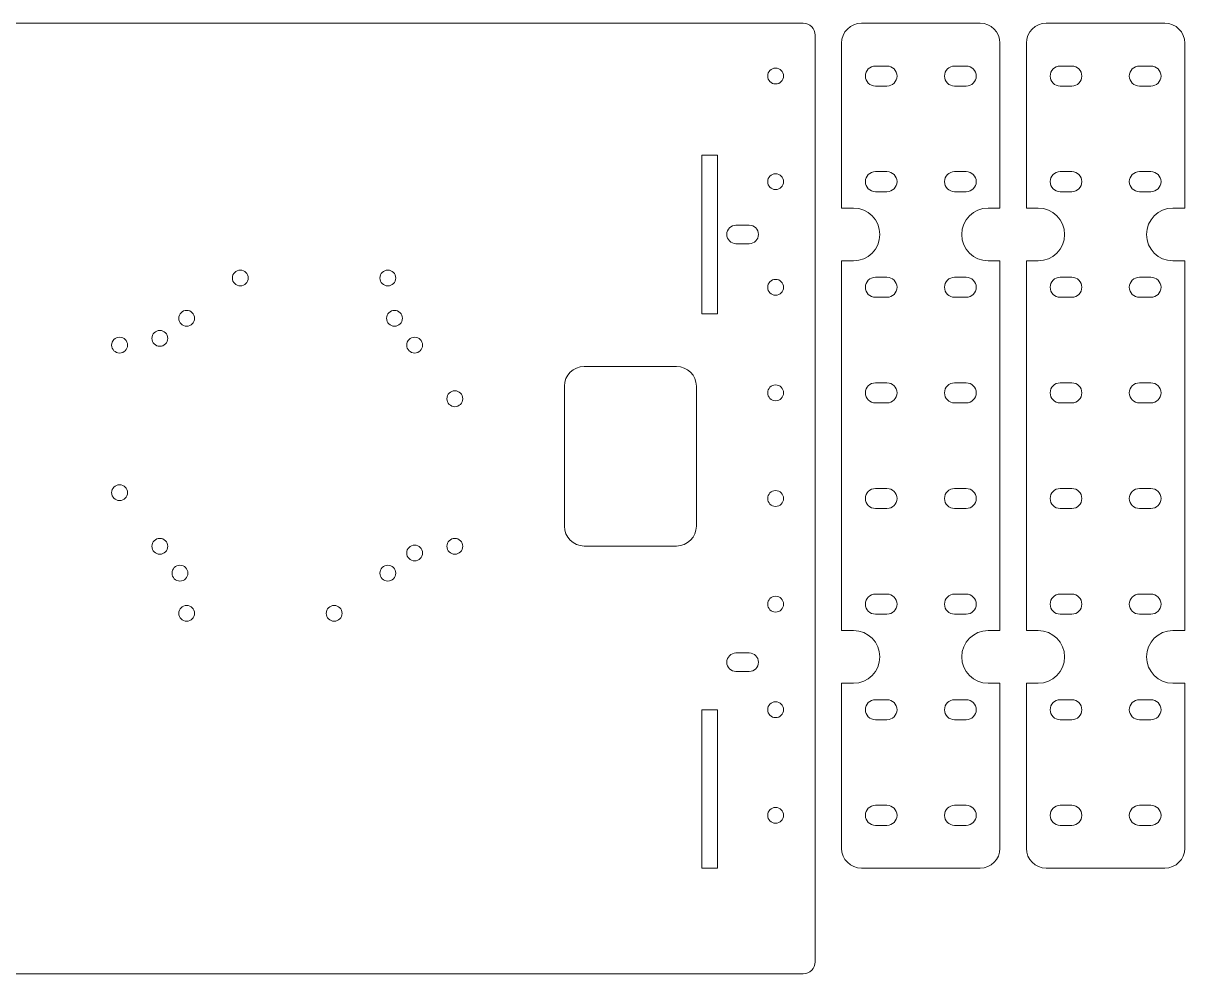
# Model space of a CAD drawing. Header units: millimetres. Extents: x -198 to 195, y -126 to 148.
# Drawn here: x -25 to 195, y -35 to 145 of the extents above; entities that cross this region are included whole.
import ezdxf

# ---------------------------------------------------------------- set-up
doc = ezdxf.new("R2010")
doc.units = ezdxf.units.MM
doc.header["$MEASUREMENT"] = 0
doc.layers.add('Layer 1', color=7, linetype='Continuous')

msp = doc.modelspace()

# ---------------------------------------------------------------- linework, layer by layer
at = {"layer": 'Layer 1', "lineweight": 0}
for points in [[(103.5, 90), (106.5, 90), (106.5, 120), (103.5, 120), (103.5, 90)], [(103.5, -15), (106.5, -15), (106.5, 15), (103.5, 15), (103.5, -15)]]:
    msp.add_lwpolyline(points, close=True, dxfattribs=at)
for centre in [(117.5, 135), (117.5, 115), (117.5, 95), (5.95, 89.13), (56.75, 73.89), (117.5, 75), (117.5, 55), (56.75, 45.95), (4.68, 40.87), (117.5, 35), (117.5, 15), (117.5, -5)]:
    msp.add_ellipse(centre, major_axis=(0, 1.5), ratio=1, dxfattribs=at)
for points, knots in [([(-192.7499, 145), (-192.7499, 145), (122.75, 145), (122.75, 145), (122.75, 145), (123.9876, 145), (125, 143.9875), (125, 142.75), (125, 142.75), (125, 142.75), (125, -32.75), (125, -32.75), (125, -32.75), (125, -33.9875), (123.9876, -35), (122.75, -35), (122.75, -35), (122.75, -35), (-192.7499, -35), (-192.7499, -35), (-192.7499, -35), (-193.9874, -35), (-195, -33.9875), (-195, -32.75), (-195, -32.75), (-195, -32.75), (-195, 142.75), (-195, 142.75), (-195, 142.75), (-195, 143.9875), (-193.9874, 145), (-192.7499, 145)], [0, 0, 0, 0, 0.11111111, 0.11111111, 0.11111111, 0.11111111, 0.22222222, 0.22222222, 0.22222222, 0.22222222, 0.33333333, 0.33333333, 0.33333333, 0.33333333, 0.44444444, 0.44444444, 0.44444444, 0.44444444, 0.55555556, 0.55555556, 0.55555556, 0.55555556, 0.66666667, 0.66666667, 0.66666667, 0.66666667, 0.77777778, 0.77777778, 0.77777778, 0.77777778, 1, 1, 1, 1]), ([(145, 145), (145, 145), (156.25, 145), (156.25, 145), (156.25, 145), (158.3125, 145), (160, 143.3125), (160, 141.2499), (160, 141.2499), (160, 141.2499), (160, 109.9937), (160, 109.9937), (160, 109.9937), (159.9172, 109.9978), (159.8338, 110), (159.75, 110), (159.75, 110), (159.75, 110), (157.75, 110), (157.75, 110), (157.75, 110), (155, 110), (152.75, 107.75), (152.75, 105), (152.75, 105), (152.75, 105), (152.75, 105), (152.75, 105), (152.75, 105), (152.75, 102.25), (155, 100), (157.75, 100), (157.75, 100), (157.75, 100), (159.75, 100), (159.75, 100), (159.75, 100), (159.8338, 100), (159.9172, 100.0022), (160, 100.0063), (160, 100.0063), (160, 100.0063), (160, 29.9937), (160, 29.9937), (160, 29.9937), (159.9172, 29.9978), (159.8338, 30), (159.75, 30), (159.75, 30), (159.75, 30), (157.75, 30), (157.75, 30), (157.75, 30), (155, 30), (152.75, 27.75), (152.75, 25), (152.75, 25), (152.75, 25), (152.75, 25), (152.75, 25), (152.75, 25), (152.75, 22.25), (155, 20), (157.75, 20), (157.75, 20), (157.75, 20), (159.75, 20), (159.75, 20), (159.75, 20), (159.8338, 20), (159.9172, 20.0022), (160, 20.0063), (160, 20.0063), (160, 20.0063), (160, -11.2499), (160, -11.2499), (160, -11.2499), (160, -13.3125), (158.3125, -15), (156.25, -15), (156.25, -15), (156.25, -15), (145, -15), (145, -15), (145, -15), (145, -15), (133.75, -15), (133.75, -15), (133.75, -15), (131.6875, -15), (130, -13.3125), (130, -11.2499), (130, -11.2499), (130, -11.2499), (130, 20.0063), (130, 20.0063), (130, 20.0063), (130.0828, 20.0022), (130.1662, 20), (130.25, 20), (130.25, 20), (130.25, 20), (132.25, 20), (132.25, 20), (132.25, 20), (135, 20), (137.25, 22.25), (137.25, 25), (137.25, 25), (137.25, 25), (137.25, 25), (137.25, 25), (137.25, 25), (137.25, 27.75), (135, 30), (132.25, 30), (132.25, 30), (132.25, 30), (130.25, 30), (130.25, 30), (130.25, 30), (130.1662, 30), (130.0828, 29.9978), (130, 29.9937), (130, 29.9937), (130, 29.9937), (130, 100.0063), (130, 100.0063), (130, 100.0063), (130.0828, 100.0022), (130.1662, 100), (130.25, 100), (130.25, 100), (130.25, 100), (132.25, 100), (132.25, 100), (132.25, 100), (135, 100), (137.25, 102.25), (137.25, 105), (137.25, 105), (137.25, 105), (137.25, 105), (137.25, 105), (137.25, 105), (137.25, 107.75), (135, 110), (132.25, 110), (132.25, 110), (132.25, 110), (130.25, 110), (130.25, 110), (130.25, 110), (130.1662, 110), (130.0828, 109.9978), (130, 109.9937), (130, 109.9937), (130, 109.9937), (130, 141.2499), (130, 141.2499), (130, 141.2499), (130, 143.3125), (131.6875, 145), (133.75, 145), (133.75, 145), (133.75, 145), (145, 145), (145, 145)], [0, 0, 0, 0, 0.02325581, 0.02325581, 0.02325581, 0.02325581, 0.04651163, 0.04651163, 0.04651163, 0.04651163, 0.06976744, 0.06976744, 0.06976744, 0.06976744, 0.09302326, 0.09302326, 0.09302326, 0.09302326, 0.11627907, 0.11627907, 0.11627907, 0.11627907, 0.13953488, 0.13953488, 0.13953488, 0.13953488, 0.1627907, 0.1627907, 0.1627907, 0.1627907, 0.18604651, 0.18604651, 0.18604651, 0.18604651, 0.20930233, 0.20930233, 0.20930233, 0.20930233, 0.23255814, 0.23255814, 0.23255814, 0.23255814, 0.25581395, 0.25581395, 0.25581395, 0.25581395, 0.27906977, 0.27906977, 0.27906977, 0.27906977, 0.30232558, 0.30232558, 0.30232558, 0.30232558, 0.3255814, 0.3255814, 0.3255814, 0.3255814, 0.34883721, 0.34883721, 0.34883721, 0.34883721, 0.37209302, 0.37209302, 0.37209302, 0.37209302, 0.39534884, 0.39534884, 0.39534884, 0.39534884, 0.41860465, 0.41860465, 0.41860465, 0.41860465, 0.44186047, 0.44186047, 0.44186047, 0.44186047, 0.46511628, 0.46511628, 0.46511628, 0.46511628, 0.48837209, 0.48837209, 0.48837209, 0.48837209, 0.51162791, 0.51162791, 0.51162791, 0.51162791, 0.53488372, 0.53488372, 0.53488372, 0.53488372, 0.55813953, 0.55813953, 0.55813953, 0.55813953, 0.58139535, 0.58139535, 0.58139535, 0.58139535, 0.60465116, 0.60465116, 0.60465116, 0.60465116, 0.62790698, 0.62790698, 0.62790698, 0.62790698, 0.65116279, 0.65116279, 0.65116279, 0.65116279, 0.6744186, 0.6744186, 0.6744186, 0.6744186, 0.69767442, 0.69767442, 0.69767442, 0.69767442, 0.72093023, 0.72093023, 0.72093023, 0.72093023, 0.74418605, 0.74418605, 0.74418605, 0.74418605, 0.76744186, 0.76744186, 0.76744186, 0.76744186, 0.79069767, 0.79069767, 0.79069767, 0.79069767, 0.81395349, 0.81395349, 0.81395349, 0.81395349, 0.8372093, 0.8372093, 0.8372093, 0.8372093, 0.86046512, 0.86046512, 0.86046512, 0.86046512, 0.88372093, 0.88372093, 0.88372093, 0.88372093, 0.90697674, 0.90697674, 0.90697674, 0.90697674, 0.93023256, 0.93023256, 0.93023256, 0.93023256, 0.95348837, 0.95348837, 0.95348837, 0.95348837, 1, 1, 1, 1]), ([(180, 145), (180, 145), (191.25, 145), (191.25, 145), (191.25, 145), (193.3125, 145), (195, 143.3125), (195, 141.2499), (195, 141.2499), (195, 141.2499), (195, 109.9937), (195, 109.9937), (195, 109.9937), (194.9172, 109.9978), (194.8338, 110), (194.75, 110), (194.75, 110), (194.75, 110), (192.75, 110), (192.75, 110), (192.75, 110), (190, 110), (187.75, 107.75), (187.75, 105), (187.75, 105), (187.75, 105), (187.75, 105), (187.75, 105), (187.75, 105), (187.75, 102.25), (190, 100), (192.75, 100), (192.75, 100), (192.75, 100), (194.75, 100), (194.75, 100), (194.75, 100), (194.8338, 100), (194.9172, 100.0022), (195, 100.0063), (195, 100.0063), (195, 100.0063), (195, 29.9937), (195, 29.9937), (195, 29.9937), (194.9172, 29.9978), (194.8338, 30), (194.75, 30), (194.75, 30), (194.75, 30), (192.75, 30), (192.75, 30), (192.75, 30), (190, 30), (187.75, 27.75), (187.75, 25), (187.75, 25), (187.75, 25), (187.75, 25), (187.75, 25), (187.75, 25), (187.75, 22.25), (190, 20), (192.75, 20), (192.75, 20), (192.75, 20), (194.75, 20), (194.75, 20), (194.75, 20), (194.8338, 20), (194.9172, 20.0022), (195, 20.0063), (195, 20.0063), (195, 20.0063), (195, -11.2499), (195, -11.2499), (195, -11.2499), (195, -13.3125), (193.3125, -15), (191.25, -15), (191.25, -15), (191.25, -15), (180, -15), (180, -15), (180, -15), (180, -15), (168.75, -15), (168.75, -15), (168.75, -15), (166.6875, -15), (165, -13.3125), (165, -11.2499), (165, -11.2499), (165, -11.2499), (165, 20.0063), (165, 20.0063), (165, 20.0063), (165.0828, 20.0022), (165.1662, 20), (165.25, 20), (165.25, 20), (165.25, 20), (167.25, 20), (167.25, 20), (167.25, 20), (170, 20), (172.25, 22.25), (172.25, 25), (172.25, 25), (172.25, 25), (172.25, 25), (172.25, 25), (172.25, 25), (172.25, 27.75), (170, 30), (167.25, 30), (167.25, 30), (167.25, 30), (165.25, 30), (165.25, 30), (165.25, 30), (165.1662, 30), (165.0828, 29.9978), (165, 29.9937), (165, 29.9937), (165, 29.9937), (165, 100.0063), (165, 100.0063), (165, 100.0063), (165.0828, 100.0022), (165.1662, 100), (165.25, 100), (165.25, 100), (165.25, 100), (167.25, 100), (167.25, 100), (167.25, 100), (170, 100), (172.25, 102.25), (172.25, 105), (172.25, 105), (172.25, 105), (172.25, 105), (172.25, 105), (172.25, 105), (172.25, 107.75), (170, 110), (167.25, 110), (167.25, 110), (167.25, 110), (165.25, 110), (165.25, 110), (165.25, 110), (165.1662, 110), (165.0828, 109.9978), (165, 109.9937), (165, 109.9937), (165, 109.9937), (165, 141.2499), (165, 141.2499), (165, 141.2499), (165, 143.3125), (166.6875, 145), (168.75, 145), (168.75, 145), (168.75, 145), (180, 145), (180, 145)], [0, 0, 0, 0, 0.02325581, 0.02325581, 0.02325581, 0.02325581, 0.04651163, 0.04651163, 0.04651163, 0.04651163, 0.06976744, 0.06976744, 0.06976744, 0.06976744, 0.09302326, 0.09302326, 0.09302326, 0.09302326, 0.11627907, 0.11627907, 0.11627907, 0.11627907, 0.13953488, 0.13953488, 0.13953488, 0.13953488, 0.1627907, 0.1627907, 0.1627907, 0.1627907, 0.18604651, 0.18604651, 0.18604651, 0.18604651, 0.20930233, 0.20930233, 0.20930233, 0.20930233, 0.23255814, 0.23255814, 0.23255814, 0.23255814, 0.25581395, 0.25581395, 0.25581395, 0.25581395, 0.27906977, 0.27906977, 0.27906977, 0.27906977, 0.30232558, 0.30232558, 0.30232558, 0.30232558, 0.3255814, 0.3255814, 0.3255814, 0.3255814, 0.34883721, 0.34883721, 0.34883721, 0.34883721, 0.37209302, 0.37209302, 0.37209302, 0.37209302, 0.39534884, 0.39534884, 0.39534884, 0.39534884, 0.41860465, 0.41860465, 0.41860465, 0.41860465, 0.44186047, 0.44186047, 0.44186047, 0.44186047, 0.46511628, 0.46511628, 0.46511628, 0.46511628, 0.48837209, 0.48837209, 0.48837209, 0.48837209, 0.51162791, 0.51162791, 0.51162791, 0.51162791, 0.53488372, 0.53488372, 0.53488372, 0.53488372, 0.55813953, 0.55813953, 0.55813953, 0.55813953, 0.58139535, 0.58139535, 0.58139535, 0.58139535, 0.60465116, 0.60465116, 0.60465116, 0.60465116, 0.62790698, 0.62790698, 0.62790698, 0.62790698, 0.65116279, 0.65116279, 0.65116279, 0.65116279, 0.6744186, 0.6744186, 0.6744186, 0.6744186, 0.69767442, 0.69767442, 0.69767442, 0.69767442, 0.72093023, 0.72093023, 0.72093023, 0.72093023, 0.74418605, 0.74418605, 0.74418605, 0.74418605, 0.76744186, 0.76744186, 0.76744186, 0.76744186, 0.79069767, 0.79069767, 0.79069767, 0.79069767, 0.81395349, 0.81395349, 0.81395349, 0.81395349, 0.8372093, 0.8372093, 0.8372093, 0.8372093, 0.86046512, 0.86046512, 0.86046512, 0.86046512, 0.88372093, 0.88372093, 0.88372093, 0.88372093, 0.90697674, 0.90697674, 0.90697674, 0.90697674, 0.93023256, 0.93023256, 0.93023256, 0.93023256, 0.95348837, 0.95348837, 0.95348837, 0.95348837, 1, 1, 1, 1]), ([(138.6001, 136.9), (138.6001, 136.9), (136.3999, 136.9), (136.3999, 136.9), (136.3999, 136.9), (135.3549, 136.9), (134.5, 136.0452), (134.5, 135.0001), (134.5, 135.0001), (134.5, 135.0001), (134.5, 134.9999), (134.5, 134.9999), (134.5, 134.9999), (134.5, 133.9548), (135.3549, 133.1), (136.3999, 133.1), (136.3999, 133.1), (136.3999, 133.1), (138.6001, 133.1), (138.6001, 133.1), (138.6001, 133.1), (139.6451, 133.1), (140.5, 133.9548), (140.5, 134.9999), (140.5, 134.9999), (140.5, 134.9999), (140.5, 135.0001), (140.5, 135.0001), (140.5, 135.0001), (140.5, 136.0452), (139.6451, 136.9), (138.6001, 136.9)], [0, 0, 0, 0, 0.11111111, 0.11111111, 0.11111111, 0.11111111, 0.22222222, 0.22222222, 0.22222222, 0.22222222, 0.33333333, 0.33333333, 0.33333333, 0.33333333, 0.44444444, 0.44444444, 0.44444444, 0.44444444, 0.55555556, 0.55555556, 0.55555556, 0.55555556, 0.66666667, 0.66666667, 0.66666667, 0.66666667, 0.77777778, 0.77777778, 0.77777778, 0.77777778, 1, 1, 1, 1]), ([(151.3999, 136.9), (151.3999, 136.9), (153.6001, 136.9), (153.6001, 136.9), (153.6001, 136.9), (154.6451, 136.9), (155.5, 136.0452), (155.5, 135.0001), (155.5, 135.0001), (155.5, 135.0001), (155.5, 134.9999), (155.5, 134.9999), (155.5, 134.9999), (155.5, 133.9548), (154.6451, 133.1), (153.6001, 133.1), (153.6001, 133.1), (153.6001, 133.1), (151.3999, 133.1), (151.3999, 133.1), (151.3999, 133.1), (150.3549, 133.1), (149.5, 133.9548), (149.5, 134.9999), (149.5, 134.9999), (149.5, 134.9999), (149.5, 135.0001), (149.5, 135.0001), (149.5, 135.0001), (149.5, 136.0452), (150.3549, 136.9), (151.3999, 136.9)], [0, 0, 0, 0, 0.11111111, 0.11111111, 0.11111111, 0.11111111, 0.22222222, 0.22222222, 0.22222222, 0.22222222, 0.33333333, 0.33333333, 0.33333333, 0.33333333, 0.44444444, 0.44444444, 0.44444444, 0.44444444, 0.55555556, 0.55555556, 0.55555556, 0.55555556, 0.66666667, 0.66666667, 0.66666667, 0.66666667, 0.77777778, 0.77777778, 0.77777778, 0.77777778, 1, 1, 1, 1]), ([(173.6001, 136.9), (173.6001, 136.9), (171.3999, 136.9), (171.3999, 136.9), (171.3999, 136.9), (170.3549, 136.9), (169.5, 136.0452), (169.5, 135.0001), (169.5, 135.0001), (169.5, 135.0001), (169.5, 134.9999), (169.5, 134.9999), (169.5, 134.9999), (169.5, 133.9548), (170.3549, 133.1), (171.3999, 133.1), (171.3999, 133.1), (171.3999, 133.1), (173.6001, 133.1), (173.6001, 133.1), (173.6001, 133.1), (174.6451, 133.1), (175.5, 133.9548), (175.5, 134.9999), (175.5, 134.9999), (175.5, 134.9999), (175.5, 135.0001), (175.5, 135.0001), (175.5, 135.0001), (175.5, 136.0452), (174.6451, 136.9), (173.6001, 136.9)], [0, 0, 0, 0, 0.11111111, 0.11111111, 0.11111111, 0.11111111, 0.22222222, 0.22222222, 0.22222222, 0.22222222, 0.33333333, 0.33333333, 0.33333333, 0.33333333, 0.44444444, 0.44444444, 0.44444444, 0.44444444, 0.55555556, 0.55555556, 0.55555556, 0.55555556, 0.66666667, 0.66666667, 0.66666667, 0.66666667, 0.77777778, 0.77777778, 0.77777778, 0.77777778, 1, 1, 1, 1]), ([(186.3999, 136.9), (186.3999, 136.9), (188.6001, 136.9), (188.6001, 136.9), (188.6001, 136.9), (189.6451, 136.9), (190.5, 136.0452), (190.5, 135.0001), (190.5, 135.0001), (190.5, 135.0001), (190.5, 134.9999), (190.5, 134.9999), (190.5, 134.9999), (190.5, 133.9548), (189.6451, 133.1), (188.6001, 133.1), (188.6001, 133.1), (188.6001, 133.1), (186.3999, 133.1), (186.3999, 133.1), (186.3999, 133.1), (185.3549, 133.1), (184.5, 133.9548), (184.5, 134.9999), (184.5, 134.9999), (184.5, 134.9999), (184.5, 135.0001), (184.5, 135.0001), (184.5, 135.0001), (184.5, 136.0452), (185.3549, 136.9), (186.3999, 136.9)], [0, 0, 0, 0, 0.11111111, 0.11111111, 0.11111111, 0.11111111, 0.22222222, 0.22222222, 0.22222222, 0.22222222, 0.33333333, 0.33333333, 0.33333333, 0.33333333, 0.44444444, 0.44444444, 0.44444444, 0.44444444, 0.55555556, 0.55555556, 0.55555556, 0.55555556, 0.66666667, 0.66666667, 0.66666667, 0.66666667, 0.77777778, 0.77777778, 0.77777778, 0.77777778, 1, 1, 1, 1]), ([(138.6001, 116.9), (138.6001, 116.9), (136.3999, 116.9), (136.3999, 116.9), (136.3999, 116.9), (135.3549, 116.9), (134.5, 116.0452), (134.5, 115.0001), (134.5, 115.0001), (134.5, 115.0001), (134.5, 114.9999), (134.5, 114.9999), (134.5, 114.9999), (134.5, 113.9548), (135.3549, 113.1), (136.3999, 113.1), (136.3999, 113.1), (136.3999, 113.1), (138.6001, 113.1), (138.6001, 113.1), (138.6001, 113.1), (139.6451, 113.1), (140.5, 113.9548), (140.5, 114.9999), (140.5, 114.9999), (140.5, 114.9999), (140.5, 115.0001), (140.5, 115.0001), (140.5, 115.0001), (140.5, 116.0452), (139.6451, 116.9), (138.6001, 116.9)], [0, 0, 0, 0, 0.11111111, 0.11111111, 0.11111111, 0.11111111, 0.22222222, 0.22222222, 0.22222222, 0.22222222, 0.33333333, 0.33333333, 0.33333333, 0.33333333, 0.44444444, 0.44444444, 0.44444444, 0.44444444, 0.55555556, 0.55555556, 0.55555556, 0.55555556, 0.66666667, 0.66666667, 0.66666667, 0.66666667, 0.77777778, 0.77777778, 0.77777778, 0.77777778, 1, 1, 1, 1]), ([(151.3999, 116.9), (151.3999, 116.9), (153.6001, 116.9), (153.6001, 116.9), (153.6001, 116.9), (154.6451, 116.9), (155.5, 116.0452), (155.5, 115.0001), (155.5, 115.0001), (155.5, 115.0001), (155.5, 114.9999), (155.5, 114.9999), (155.5, 114.9999), (155.5, 113.9548), (154.6451, 113.1), (153.6001, 113.1), (153.6001, 113.1), (153.6001, 113.1), (151.3999, 113.1), (151.3999, 113.1), (151.3999, 113.1), (150.3549, 113.1), (149.5, 113.9548), (149.5, 114.9999), (149.5, 114.9999), (149.5, 114.9999), (149.5, 115.0001), (149.5, 115.0001), (149.5, 115.0001), (149.5, 116.0452), (150.3549, 116.9), (151.3999, 116.9)], [0, 0, 0, 0, 0.11111111, 0.11111111, 0.11111111, 0.11111111, 0.22222222, 0.22222222, 0.22222222, 0.22222222, 0.33333333, 0.33333333, 0.33333333, 0.33333333, 0.44444444, 0.44444444, 0.44444444, 0.44444444, 0.55555556, 0.55555556, 0.55555556, 0.55555556, 0.66666667, 0.66666667, 0.66666667, 0.66666667, 0.77777778, 0.77777778, 0.77777778, 0.77777778, 1, 1, 1, 1]), ([(173.6001, 116.9), (173.6001, 116.9), (171.3999, 116.9), (171.3999, 116.9), (171.3999, 116.9), (170.3549, 116.9), (169.5, 116.0452), (169.5, 115.0001), (169.5, 115.0001), (169.5, 115.0001), (169.5, 114.9999), (169.5, 114.9999), (169.5, 114.9999), (169.5, 113.9548), (170.3549, 113.1), (171.3999, 113.1), (171.3999, 113.1), (171.3999, 113.1), (173.6001, 113.1), (173.6001, 113.1), (173.6001, 113.1), (174.6451, 113.1), (175.5, 113.9548), (175.5, 114.9999), (175.5, 114.9999), (175.5, 114.9999), (175.5, 115.0001), (175.5, 115.0001), (175.5, 115.0001), (175.5, 116.0452), (174.6451, 116.9), (173.6001, 116.9)], [0, 0, 0, 0, 0.11111111, 0.11111111, 0.11111111, 0.11111111, 0.22222222, 0.22222222, 0.22222222, 0.22222222, 0.33333333, 0.33333333, 0.33333333, 0.33333333, 0.44444444, 0.44444444, 0.44444444, 0.44444444, 0.55555556, 0.55555556, 0.55555556, 0.55555556, 0.66666667, 0.66666667, 0.66666667, 0.66666667, 0.77777778, 0.77777778, 0.77777778, 0.77777778, 1, 1, 1, 1]), ([(186.3999, 116.9), (186.3999, 116.9), (188.6001, 116.9), (188.6001, 116.9), (188.6001, 116.9), (189.6451, 116.9), (190.5, 116.0452), (190.5, 115.0001), (190.5, 115.0001), (190.5, 115.0001), (190.5, 114.9999), (190.5, 114.9999), (190.5, 114.9999), (190.5, 113.9548), (189.6451, 113.1), (188.6001, 113.1), (188.6001, 113.1), (188.6001, 113.1), (186.3999, 113.1), (186.3999, 113.1), (186.3999, 113.1), (185.3549, 113.1), (184.5, 113.9548), (184.5, 114.9999), (184.5, 114.9999), (184.5, 114.9999), (184.5, 115.0001), (184.5, 115.0001), (184.5, 115.0001), (184.5, 116.0452), (185.3549, 116.9), (186.3999, 116.9)], [0, 0, 0, 0, 0.11111111, 0.11111111, 0.11111111, 0.11111111, 0.22222222, 0.22222222, 0.22222222, 0.22222222, 0.33333333, 0.33333333, 0.33333333, 0.33333333, 0.44444444, 0.44444444, 0.44444444, 0.44444444, 0.55555556, 0.55555556, 0.55555556, 0.55555556, 0.66666667, 0.66666667, 0.66666667, 0.66666667, 0.77777778, 0.77777778, 0.77777778, 0.77777778, 1, 1, 1, 1]), ([(109.9999, 106.75), (109.9999, 106.75), (112.5001, 106.75), (112.5001, 106.75), (112.5001, 106.75), (113.4626, 106.75), (114.25, 105.9627), (114.25, 105.0002), (114.25, 105.0002), (114.25, 105.0002), (114.25, 104.9999), (114.25, 104.9999), (114.25, 104.9999), (114.25, 104.0374), (113.4626, 103.25), (112.5001, 103.25), (112.5001, 103.25), (112.5001, 103.25), (109.9999, 103.25), (109.9999, 103.25), (109.9999, 103.25), (109.0374, 103.25), (108.25, 104.0374), (108.25, 104.9999), (108.25, 104.9999), (108.25, 104.9999), (108.25, 105.0002), (108.25, 105.0002), (108.25, 105.0002), (108.25, 105.9627), (109.0374, 106.75), (109.9999, 106.75)], [0, 0, 0, 0, 0.11111111, 0.11111111, 0.11111111, 0.11111111, 0.22222222, 0.22222222, 0.22222222, 0.22222222, 0.33333333, 0.33333333, 0.33333333, 0.33333333, 0.44444444, 0.44444444, 0.44444444, 0.44444444, 0.55555556, 0.55555556, 0.55555556, 0.55555556, 0.66666667, 0.66666667, 0.66666667, 0.66666667, 0.77777778, 0.77777778, 0.77777778, 0.77777778, 1, 1, 1, 1]), ([(14.61, 96.75), (14.61, 97.5784), (15.2816, 98.25), (16.11, 98.25), (16.11, 98.25), (16.9384, 98.25), (17.61, 97.5784), (17.61, 96.75), (17.61, 96.75), (17.61, 95.9216), (16.9384, 95.25), (16.11, 95.25), (16.11, 95.25), (15.2816, 95.25), (14.61, 95.9216), (14.61, 96.75)], [0, 0, 0, 0, 0.2, 0.2, 0.2, 0.2, 0.4, 0.4, 0.4, 0.4, 0.6, 0.6, 0.6, 0.6, 1, 1, 1, 1]), ([(42.55, 96.75), (42.55, 97.5784), (43.2216, 98.25), (44.05, 98.25), (44.05, 98.25), (44.8784, 98.25), (45.55, 97.5784), (45.55, 96.75), (45.55, 96.75), (45.55, 95.9216), (44.8784, 95.25), (44.05, 95.25), (44.05, 95.25), (43.2216, 95.25), (42.55, 95.9216), (42.55, 96.75)], [0, 0, 0, 0, 0.2, 0.2, 0.2, 0.2, 0.4, 0.4, 0.4, 0.4, 0.6, 0.6, 0.6, 0.6, 1, 1, 1, 1]), ([(138.6001, 96.9), (138.6001, 96.9), (136.3999, 96.9), (136.3999, 96.9), (136.3999, 96.9), (135.3549, 96.9), (134.5, 96.0452), (134.5, 95.0001), (134.5, 95.0001), (134.5, 95.0001), (134.5, 94.9999), (134.5, 94.9999), (134.5, 94.9999), (134.5, 93.9548), (135.3549, 93.1), (136.3999, 93.1), (136.3999, 93.1), (136.3999, 93.1), (138.6001, 93.1), (138.6001, 93.1), (138.6001, 93.1), (139.6451, 93.1), (140.5, 93.9548), (140.5, 94.9999), (140.5, 94.9999), (140.5, 94.9999), (140.5, 95.0001), (140.5, 95.0001), (140.5, 95.0001), (140.5, 96.0452), (139.6451, 96.9), (138.6001, 96.9)], [0, 0, 0, 0, 0.11111111, 0.11111111, 0.11111111, 0.11111111, 0.22222222, 0.22222222, 0.22222222, 0.22222222, 0.33333333, 0.33333333, 0.33333333, 0.33333333, 0.44444444, 0.44444444, 0.44444444, 0.44444444, 0.55555556, 0.55555556, 0.55555556, 0.55555556, 0.66666667, 0.66666667, 0.66666667, 0.66666667, 0.77777778, 0.77777778, 0.77777778, 0.77777778, 1, 1, 1, 1]), ([(151.3999, 96.9), (151.3999, 96.9), (153.6001, 96.9), (153.6001, 96.9), (153.6001, 96.9), (154.6451, 96.9), (155.5, 96.0452), (155.5, 95.0001), (155.5, 95.0001), (155.5, 95.0001), (155.5, 94.9999), (155.5, 94.9999), (155.5, 94.9999), (155.5, 93.9548), (154.6451, 93.1), (153.6001, 93.1), (153.6001, 93.1), (153.6001, 93.1), (151.3999, 93.1), (151.3999, 93.1), (151.3999, 93.1), (150.3549, 93.1), (149.5, 93.9548), (149.5, 94.9999), (149.5, 94.9999), (149.5, 94.9999), (149.5, 95.0001), (149.5, 95.0001), (149.5, 95.0001), (149.5, 96.0452), (150.3549, 96.9), (151.3999, 96.9)], [0, 0, 0, 0, 0.11111111, 0.11111111, 0.11111111, 0.11111111, 0.22222222, 0.22222222, 0.22222222, 0.22222222, 0.33333333, 0.33333333, 0.33333333, 0.33333333, 0.44444444, 0.44444444, 0.44444444, 0.44444444, 0.55555556, 0.55555556, 0.55555556, 0.55555556, 0.66666667, 0.66666667, 0.66666667, 0.66666667, 0.77777778, 0.77777778, 0.77777778, 0.77777778, 1, 1, 1, 1]), ([(173.6001, 96.9), (173.6001, 96.9), (171.3999, 96.9), (171.3999, 96.9), (171.3999, 96.9), (170.3549, 96.9), (169.5, 96.0452), (169.5, 95.0001), (169.5, 95.0001), (169.5, 95.0001), (169.5, 94.9999), (169.5, 94.9999), (169.5, 94.9999), (169.5, 93.9548), (170.3549, 93.1), (171.3999, 93.1), (171.3999, 93.1), (171.3999, 93.1), (173.6001, 93.1), (173.6001, 93.1), (173.6001, 93.1), (174.6451, 93.1), (175.5, 93.9548), (175.5, 94.9999), (175.5, 94.9999), (175.5, 94.9999), (175.5, 95.0001), (175.5, 95.0001), (175.5, 95.0001), (175.5, 96.0452), (174.6451, 96.9), (173.6001, 96.9)], [0, 0, 0, 0, 0.11111111, 0.11111111, 0.11111111, 0.11111111, 0.22222222, 0.22222222, 0.22222222, 0.22222222, 0.33333333, 0.33333333, 0.33333333, 0.33333333, 0.44444444, 0.44444444, 0.44444444, 0.44444444, 0.55555556, 0.55555556, 0.55555556, 0.55555556, 0.66666667, 0.66666667, 0.66666667, 0.66666667, 0.77777778, 0.77777778, 0.77777778, 0.77777778, 1, 1, 1, 1]), ([(186.3999, 96.9), (186.3999, 96.9), (188.6001, 96.9), (188.6001, 96.9), (188.6001, 96.9), (189.6451, 96.9), (190.5, 96.0452), (190.5, 95.0001), (190.5, 95.0001), (190.5, 95.0001), (190.5, 94.9999), (190.5, 94.9999), (190.5, 94.9999), (190.5, 93.9548), (189.6451, 93.1), (188.6001, 93.1), (188.6001, 93.1), (188.6001, 93.1), (186.3999, 93.1), (186.3999, 93.1), (186.3999, 93.1), (185.3549, 93.1), (184.5, 93.9548), (184.5, 94.9999), (184.5, 94.9999), (184.5, 94.9999), (184.5, 95.0001), (184.5, 95.0001), (184.5, 95.0001), (184.5, 96.0452), (185.3549, 96.9), (186.3999, 96.9)], [0, 0, 0, 0, 0.11111111, 0.11111111, 0.11111111, 0.11111111, 0.22222222, 0.22222222, 0.22222222, 0.22222222, 0.33333333, 0.33333333, 0.33333333, 0.33333333, 0.44444444, 0.44444444, 0.44444444, 0.44444444, 0.55555556, 0.55555556, 0.55555556, 0.55555556, 0.66666667, 0.66666667, 0.66666667, 0.66666667, 0.77777778, 0.77777778, 0.77777778, 0.77777778, 1, 1, 1, 1]), ([(45.32, 87.63), (44.4916, 87.63), (43.82, 88.3016), (43.82, 89.13), (43.82, 89.13), (43.82, 89.9584), (44.4916, 90.63), (45.32, 90.63), (45.32, 90.63), (46.1484, 90.63), (46.82, 89.9584), (46.82, 89.13), (46.82, 89.13), (46.82, 88.3016), (46.1484, 87.63), (45.32, 87.63)], [0, 0, 0, 0, 0.2, 0.2, 0.2, 0.2, 0.4, 0.4, 0.4, 0.4, 0.6, 0.6, 0.6, 0.6, 1, 1, 1, 1]), ([(2.37, 85.32), (2.37, 84.4916), (1.6984, 83.82), (0.87, 83.82), (0.87, 83.82), (0.0416, 83.82), (-0.63, 84.4916), (-0.63, 85.32), (-0.63, 85.32), (-0.63, 86.1484), (0.0416, 86.82), (0.87, 86.82), (0.87, 86.82), (1.6984, 86.82), (2.37, 86.1484), (2.37, 85.32)], [0, 0, 0, 0, 0.2, 0.2, 0.2, 0.2, 0.4, 0.4, 0.4, 0.4, 0.6, 0.6, 0.6, 0.6, 1, 1, 1, 1]), ([(-6.75, 82.55), (-7.5784, 82.55), (-8.25, 83.2216), (-8.25, 84.05), (-8.25, 84.05), (-8.25, 84.8784), (-7.5784, 85.55), (-6.75, 85.55), (-6.75, 85.55), (-5.9216, 85.55), (-5.25, 84.8784), (-5.25, 84.05), (-5.25, 84.05), (-5.25, 83.2216), (-5.9216, 82.55), (-6.75, 82.55)], [0, 0, 0, 0, 0.2, 0.2, 0.2, 0.2, 0.4, 0.4, 0.4, 0.4, 0.6, 0.6, 0.6, 0.6, 1, 1, 1, 1]), ([(50.63, 84.05), (50.63, 83.2216), (49.9584, 82.55), (49.13, 82.55), (49.13, 82.55), (48.3016, 82.55), (47.63, 83.2216), (47.63, 84.05), (47.63, 84.05), (47.63, 84.8784), (48.3016, 85.55), (49.13, 85.55), (49.13, 85.55), (49.9584, 85.55), (50.63, 84.8784), (50.63, 84.05)], [0, 0, 0, 0, 0.2, 0.2, 0.2, 0.2, 0.4, 0.4, 0.4, 0.4, 0.6, 0.6, 0.6, 0.6, 1, 1, 1, 1]), ([(81.2499, 80), (81.2499, 80), (98.7501, 80), (98.7501, 80), (98.7501, 80), (100.8127, 80), (102.5, 78.3126), (102.5, 76.2501), (102.5, 76.2501), (102.5, 76.2501), (102.5, 49.7499), (102.5, 49.7499), (102.5, 49.7499), (102.5, 47.6874), (100.8127, 46), (98.7501, 46), (98.7501, 46), (98.7501, 46), (81.2499, 46), (81.2499, 46), (81.2499, 46), (79.1873, 46), (77.5, 47.6874), (77.5, 49.7499), (77.5, 49.7499), (77.5, 49.7499), (77.5, 76.2501), (77.5, 76.2501), (77.5, 76.2501), (77.5, 78.3126), (79.1873, 80), (81.2499, 80)], [0, 0, 0, 0, 0.11111111, 0.11111111, 0.11111111, 0.11111111, 0.22222222, 0.22222222, 0.22222222, 0.22222222, 0.33333333, 0.33333333, 0.33333333, 0.33333333, 0.44444444, 0.44444444, 0.44444444, 0.44444444, 0.55555556, 0.55555556, 0.55555556, 0.55555556, 0.66666667, 0.66666667, 0.66666667, 0.66666667, 0.77777778, 0.77777778, 0.77777778, 0.77777778, 1, 1, 1, 1]), ([(138.6001, 76.9), (138.6001, 76.9), (136.3999, 76.9), (136.3999, 76.9), (136.3999, 76.9), (135.3549, 76.9), (134.5, 76.0452), (134.5, 75.0001), (134.5, 75.0001), (134.5, 75.0001), (134.5, 74.9999), (134.5, 74.9999), (134.5, 74.9999), (134.5, 73.9548), (135.3549, 73.1), (136.3999, 73.1), (136.3999, 73.1), (136.3999, 73.1), (138.6001, 73.1), (138.6001, 73.1), (138.6001, 73.1), (139.6451, 73.1), (140.5, 73.9548), (140.5, 74.9999), (140.5, 74.9999), (140.5, 74.9999), (140.5, 75.0001), (140.5, 75.0001), (140.5, 75.0001), (140.5, 76.0452), (139.6451, 76.9), (138.6001, 76.9)], [0, 0, 0, 0, 0.11111111, 0.11111111, 0.11111111, 0.11111111, 0.22222222, 0.22222222, 0.22222222, 0.22222222, 0.33333333, 0.33333333, 0.33333333, 0.33333333, 0.44444444, 0.44444444, 0.44444444, 0.44444444, 0.55555556, 0.55555556, 0.55555556, 0.55555556, 0.66666667, 0.66666667, 0.66666667, 0.66666667, 0.77777778, 0.77777778, 0.77777778, 0.77777778, 1, 1, 1, 1]), ([(151.3999, 76.9), (151.3999, 76.9), (153.6001, 76.9), (153.6001, 76.9), (153.6001, 76.9), (154.6451, 76.9), (155.5, 76.0452), (155.5, 75.0001), (155.5, 75.0001), (155.5, 75.0001), (155.5, 74.9999), (155.5, 74.9999), (155.5, 74.9999), (155.5, 73.9548), (154.6451, 73.1), (153.6001, 73.1), (153.6001, 73.1), (153.6001, 73.1), (151.3999, 73.1), (151.3999, 73.1), (151.3999, 73.1), (150.3549, 73.1), (149.5, 73.9548), (149.5, 74.9999), (149.5, 74.9999), (149.5, 74.9999), (149.5, 75.0001), (149.5, 75.0001), (149.5, 75.0001), (149.5, 76.0452), (150.3549, 76.9), (151.3999, 76.9)], [0, 0, 0, 0, 0.11111111, 0.11111111, 0.11111111, 0.11111111, 0.22222222, 0.22222222, 0.22222222, 0.22222222, 0.33333333, 0.33333333, 0.33333333, 0.33333333, 0.44444444, 0.44444444, 0.44444444, 0.44444444, 0.55555556, 0.55555556, 0.55555556, 0.55555556, 0.66666667, 0.66666667, 0.66666667, 0.66666667, 0.77777778, 0.77777778, 0.77777778, 0.77777778, 1, 1, 1, 1]), ([(173.6001, 76.9), (173.6001, 76.9), (171.3999, 76.9), (171.3999, 76.9), (171.3999, 76.9), (170.3549, 76.9), (169.5, 76.0452), (169.5, 75.0001), (169.5, 75.0001), (169.5, 75.0001), (169.5, 74.9999), (169.5, 74.9999), (169.5, 74.9999), (169.5, 73.9548), (170.3549, 73.1), (171.3999, 73.1), (171.3999, 73.1), (171.3999, 73.1), (173.6001, 73.1), (173.6001, 73.1), (173.6001, 73.1), (174.6451, 73.1), (175.5, 73.9548), (175.5, 74.9999), (175.5, 74.9999), (175.5, 74.9999), (175.5, 75.0001), (175.5, 75.0001), (175.5, 75.0001), (175.5, 76.0452), (174.6451, 76.9), (173.6001, 76.9)], [0, 0, 0, 0, 0.11111111, 0.11111111, 0.11111111, 0.11111111, 0.22222222, 0.22222222, 0.22222222, 0.22222222, 0.33333333, 0.33333333, 0.33333333, 0.33333333, 0.44444444, 0.44444444, 0.44444444, 0.44444444, 0.55555556, 0.55555556, 0.55555556, 0.55555556, 0.66666667, 0.66666667, 0.66666667, 0.66666667, 0.77777778, 0.77777778, 0.77777778, 0.77777778, 1, 1, 1, 1]), ([(186.3999, 76.9), (186.3999, 76.9), (188.6001, 76.9), (188.6001, 76.9), (188.6001, 76.9), (189.6451, 76.9), (190.5, 76.0452), (190.5, 75.0001), (190.5, 75.0001), (190.5, 75.0001), (190.5, 74.9999), (190.5, 74.9999), (190.5, 74.9999), (190.5, 73.9548), (189.6451, 73.1), (188.6001, 73.1), (188.6001, 73.1), (188.6001, 73.1), (186.3999, 73.1), (186.3999, 73.1), (186.3999, 73.1), (185.3549, 73.1), (184.5, 73.9548), (184.5, 74.9999), (184.5, 74.9999), (184.5, 74.9999), (184.5, 75.0001), (184.5, 75.0001), (184.5, 75.0001), (184.5, 76.0452), (185.3549, 76.9), (186.3999, 76.9)], [0, 0, 0, 0, 0.11111111, 0.11111111, 0.11111111, 0.11111111, 0.22222222, 0.22222222, 0.22222222, 0.22222222, 0.33333333, 0.33333333, 0.33333333, 0.33333333, 0.44444444, 0.44444444, 0.44444444, 0.44444444, 0.55555556, 0.55555556, 0.55555556, 0.55555556, 0.66666667, 0.66666667, 0.66666667, 0.66666667, 0.77777778, 0.77777778, 0.77777778, 0.77777778, 1, 1, 1, 1]), ([(-6.75, 54.61), (-7.5784, 54.61), (-8.25, 55.2816), (-8.25, 56.11), (-8.25, 56.11), (-8.25, 56.9384), (-7.5784, 57.61), (-6.75, 57.61), (-6.75, 57.61), (-5.9216, 57.61), (-5.25, 56.9384), (-5.25, 56.11), (-5.25, 56.11), (-5.25, 55.2816), (-5.9216, 54.61), (-6.75, 54.61)], [0, 0, 0, 0, 0.2, 0.2, 0.2, 0.2, 0.4, 0.4, 0.4, 0.4, 0.6, 0.6, 0.6, 0.6, 1, 1, 1, 1]), ([(138.6001, 56.9), (138.6001, 56.9), (136.3999, 56.9), (136.3999, 56.9), (136.3999, 56.9), (135.3549, 56.9), (134.5, 56.0452), (134.5, 55.0001), (134.5, 55.0001), (134.5, 55.0001), (134.5, 54.9999), (134.5, 54.9999), (134.5, 54.9999), (134.5, 53.9548), (135.3549, 53.1), (136.3999, 53.1), (136.3999, 53.1), (136.3999, 53.1), (138.6001, 53.1), (138.6001, 53.1), (138.6001, 53.1), (139.6451, 53.1), (140.5, 53.9548), (140.5, 54.9999), (140.5, 54.9999), (140.5, 54.9999), (140.5, 55.0001), (140.5, 55.0001), (140.5, 55.0001), (140.5, 56.0452), (139.6451, 56.9), (138.6001, 56.9)], [0, 0, 0, 0, 0.11111111, 0.11111111, 0.11111111, 0.11111111, 0.22222222, 0.22222222, 0.22222222, 0.22222222, 0.33333333, 0.33333333, 0.33333333, 0.33333333, 0.44444444, 0.44444444, 0.44444444, 0.44444444, 0.55555556, 0.55555556, 0.55555556, 0.55555556, 0.66666667, 0.66666667, 0.66666667, 0.66666667, 0.77777778, 0.77777778, 0.77777778, 0.77777778, 1, 1, 1, 1]), ([(151.3999, 56.9), (151.3999, 56.9), (153.6001, 56.9), (153.6001, 56.9), (153.6001, 56.9), (154.6451, 56.9), (155.5, 56.0452), (155.5, 55.0001), (155.5, 55.0001), (155.5, 55.0001), (155.5, 54.9999), (155.5, 54.9999), (155.5, 54.9999), (155.5, 53.9548), (154.6451, 53.1), (153.6001, 53.1), (153.6001, 53.1), (153.6001, 53.1), (151.3999, 53.1), (151.3999, 53.1), (151.3999, 53.1), (150.3549, 53.1), (149.5, 53.9548), (149.5, 54.9999), (149.5, 54.9999), (149.5, 54.9999), (149.5, 55.0001), (149.5, 55.0001), (149.5, 55.0001), (149.5, 56.0452), (150.3549, 56.9), (151.3999, 56.9)], [0, 0, 0, 0, 0.11111111, 0.11111111, 0.11111111, 0.11111111, 0.22222222, 0.22222222, 0.22222222, 0.22222222, 0.33333333, 0.33333333, 0.33333333, 0.33333333, 0.44444444, 0.44444444, 0.44444444, 0.44444444, 0.55555556, 0.55555556, 0.55555556, 0.55555556, 0.66666667, 0.66666667, 0.66666667, 0.66666667, 0.77777778, 0.77777778, 0.77777778, 0.77777778, 1, 1, 1, 1]), ([(173.6001, 56.9), (173.6001, 56.9), (171.3999, 56.9), (171.3999, 56.9), (171.3999, 56.9), (170.3549, 56.9), (169.5, 56.0452), (169.5, 55.0001), (169.5, 55.0001), (169.5, 55.0001), (169.5, 54.9999), (169.5, 54.9999), (169.5, 54.9999), (169.5, 53.9548), (170.3549, 53.1), (171.3999, 53.1), (171.3999, 53.1), (171.3999, 53.1), (173.6001, 53.1), (173.6001, 53.1), (173.6001, 53.1), (174.6451, 53.1), (175.5, 53.9548), (175.5, 54.9999), (175.5, 54.9999), (175.5, 54.9999), (175.5, 55.0001), (175.5, 55.0001), (175.5, 55.0001), (175.5, 56.0452), (174.6451, 56.9), (173.6001, 56.9)], [0, 0, 0, 0, 0.11111111, 0.11111111, 0.11111111, 0.11111111, 0.22222222, 0.22222222, 0.22222222, 0.22222222, 0.33333333, 0.33333333, 0.33333333, 0.33333333, 0.44444444, 0.44444444, 0.44444444, 0.44444444, 0.55555556, 0.55555556, 0.55555556, 0.55555556, 0.66666667, 0.66666667, 0.66666667, 0.66666667, 0.77777778, 0.77777778, 0.77777778, 0.77777778, 1, 1, 1, 1]), ([(186.3999, 56.9), (186.3999, 56.9), (188.6001, 56.9), (188.6001, 56.9), (188.6001, 56.9), (189.6451, 56.9), (190.5, 56.0452), (190.5, 55.0001), (190.5, 55.0001), (190.5, 55.0001), (190.5, 54.9999), (190.5, 54.9999), (190.5, 54.9999), (190.5, 53.9548), (189.6451, 53.1), (188.6001, 53.1), (188.6001, 53.1), (188.6001, 53.1), (186.3999, 53.1), (186.3999, 53.1), (186.3999, 53.1), (185.3549, 53.1), (184.5, 53.9548), (184.5, 54.9999), (184.5, 54.9999), (184.5, 54.9999), (184.5, 55.0001), (184.5, 55.0001), (184.5, 55.0001), (184.5, 56.0452), (185.3549, 56.9), (186.3999, 56.9)], [0, 0, 0, 0, 0.11111111, 0.11111111, 0.11111111, 0.11111111, 0.22222222, 0.22222222, 0.22222222, 0.22222222, 0.33333333, 0.33333333, 0.33333333, 0.33333333, 0.44444444, 0.44444444, 0.44444444, 0.44444444, 0.55555556, 0.55555556, 0.55555556, 0.55555556, 0.66666667, 0.66666667, 0.66666667, 0.66666667, 0.77777778, 0.77777778, 0.77777778, 0.77777778, 1, 1, 1, 1]), ([(-0.63, 45.95), (-0.63, 46.7784), (0.0416, 47.45), (0.87, 47.45), (0.87, 47.45), (1.6984, 47.45), (2.37, 46.7784), (2.37, 45.95), (2.37, 45.95), (2.37, 45.1216), (1.6984, 44.45), (0.87, 44.45), (0.87, 44.45), (0.0416, 44.45), (-0.63, 45.1216), (-0.63, 45.95)], [0, 0, 0, 0, 0.2, 0.2, 0.2, 0.2, 0.4, 0.4, 0.4, 0.4, 0.6, 0.6, 0.6, 0.6, 1, 1, 1, 1]), ([(47.63, 44.68), (47.63, 45.5084), (48.3016, 46.18), (49.13, 46.18), (49.13, 46.18), (49.9584, 46.18), (50.63, 45.5084), (50.63, 44.68), (50.63, 44.68), (50.63, 43.8516), (49.9584, 43.18), (49.13, 43.18), (49.13, 43.18), (48.3016, 43.18), (47.63, 43.8516), (47.63, 44.68)], [0, 0, 0, 0, 0.2, 0.2, 0.2, 0.2, 0.4, 0.4, 0.4, 0.4, 0.6, 0.6, 0.6, 0.6, 1, 1, 1, 1]), ([(44.05, 39.37), (43.2216, 39.37), (42.55, 40.0416), (42.55, 40.87), (42.55, 40.87), (42.55, 41.6984), (43.2216, 42.37), (44.05, 42.37), (44.05, 42.37), (44.8784, 42.37), (45.55, 41.6984), (45.55, 40.87), (45.55, 40.87), (45.55, 40.0416), (44.8784, 39.37), (44.05, 39.37)], [0, 0, 0, 0, 0.2, 0.2, 0.2, 0.2, 0.4, 0.4, 0.4, 0.4, 0.6, 0.6, 0.6, 0.6, 1, 1, 1, 1]), ([(138.6001, 36.9), (138.6001, 36.9), (136.3999, 36.9), (136.3999, 36.9), (136.3999, 36.9), (135.3549, 36.9), (134.5, 36.0452), (134.5, 35.0001), (134.5, 35.0001), (134.5, 35.0001), (134.5, 34.9999), (134.5, 34.9999), (134.5, 34.9999), (134.5, 33.9548), (135.3549, 33.1), (136.3999, 33.1), (136.3999, 33.1), (136.3999, 33.1), (138.6001, 33.1), (138.6001, 33.1), (138.6001, 33.1), (139.6451, 33.1), (140.5, 33.9548), (140.5, 34.9999), (140.5, 34.9999), (140.5, 34.9999), (140.5, 35.0001), (140.5, 35.0001), (140.5, 35.0001), (140.5, 36.0452), (139.6451, 36.9), (138.6001, 36.9)], [0, 0, 0, 0, 0.11111111, 0.11111111, 0.11111111, 0.11111111, 0.22222222, 0.22222222, 0.22222222, 0.22222222, 0.33333333, 0.33333333, 0.33333333, 0.33333333, 0.44444444, 0.44444444, 0.44444444, 0.44444444, 0.55555556, 0.55555556, 0.55555556, 0.55555556, 0.66666667, 0.66666667, 0.66666667, 0.66666667, 0.77777778, 0.77777778, 0.77777778, 0.77777778, 1, 1, 1, 1]), ([(151.3999, 36.9), (151.3999, 36.9), (153.6001, 36.9), (153.6001, 36.9), (153.6001, 36.9), (154.6451, 36.9), (155.5, 36.0452), (155.5, 35.0001), (155.5, 35.0001), (155.5, 35.0001), (155.5, 34.9999), (155.5, 34.9999), (155.5, 34.9999), (155.5, 33.9548), (154.6451, 33.1), (153.6001, 33.1), (153.6001, 33.1), (153.6001, 33.1), (151.3999, 33.1), (151.3999, 33.1), (151.3999, 33.1), (150.3549, 33.1), (149.5, 33.9548), (149.5, 34.9999), (149.5, 34.9999), (149.5, 34.9999), (149.5, 35.0001), (149.5, 35.0001), (149.5, 35.0001), (149.5, 36.0452), (150.3549, 36.9), (151.3999, 36.9)], [0, 0, 0, 0, 0.11111111, 0.11111111, 0.11111111, 0.11111111, 0.22222222, 0.22222222, 0.22222222, 0.22222222, 0.33333333, 0.33333333, 0.33333333, 0.33333333, 0.44444444, 0.44444444, 0.44444444, 0.44444444, 0.55555556, 0.55555556, 0.55555556, 0.55555556, 0.66666667, 0.66666667, 0.66666667, 0.66666667, 0.77777778, 0.77777778, 0.77777778, 0.77777778, 1, 1, 1, 1]), ([(173.6001, 36.9), (173.6001, 36.9), (171.3999, 36.9), (171.3999, 36.9), (171.3999, 36.9), (170.3549, 36.9), (169.5, 36.0452), (169.5, 35.0001), (169.5, 35.0001), (169.5, 35.0001), (169.5, 34.9999), (169.5, 34.9999), (169.5, 34.9999), (169.5, 33.9548), (170.3549, 33.1), (171.3999, 33.1), (171.3999, 33.1), (171.3999, 33.1), (173.6001, 33.1), (173.6001, 33.1), (173.6001, 33.1), (174.6451, 33.1), (175.5, 33.9548), (175.5, 34.9999), (175.5, 34.9999), (175.5, 34.9999), (175.5, 35.0001), (175.5, 35.0001), (175.5, 35.0001), (175.5, 36.0452), (174.6451, 36.9), (173.6001, 36.9)], [0, 0, 0, 0, 0.11111111, 0.11111111, 0.11111111, 0.11111111, 0.22222222, 0.22222222, 0.22222222, 0.22222222, 0.33333333, 0.33333333, 0.33333333, 0.33333333, 0.44444444, 0.44444444, 0.44444444, 0.44444444, 0.55555556, 0.55555556, 0.55555556, 0.55555556, 0.66666667, 0.66666667, 0.66666667, 0.66666667, 0.77777778, 0.77777778, 0.77777778, 0.77777778, 1, 1, 1, 1]), ([(186.3999, 36.9), (186.3999, 36.9), (188.6001, 36.9), (188.6001, 36.9), (188.6001, 36.9), (189.6451, 36.9), (190.5, 36.0452), (190.5, 35.0001), (190.5, 35.0001), (190.5, 35.0001), (190.5, 34.9999), (190.5, 34.9999), (190.5, 34.9999), (190.5, 33.9548), (189.6451, 33.1), (188.6001, 33.1), (188.6001, 33.1), (188.6001, 33.1), (186.3999, 33.1), (186.3999, 33.1), (186.3999, 33.1), (185.3549, 33.1), (184.5, 33.9548), (184.5, 34.9999), (184.5, 34.9999), (184.5, 34.9999), (184.5, 35.0001), (184.5, 35.0001), (184.5, 35.0001), (184.5, 36.0452), (185.3549, 36.9), (186.3999, 36.9)], [0, 0, 0, 0, 0.11111111, 0.11111111, 0.11111111, 0.11111111, 0.22222222, 0.22222222, 0.22222222, 0.22222222, 0.33333333, 0.33333333, 0.33333333, 0.33333333, 0.44444444, 0.44444444, 0.44444444, 0.44444444, 0.55555556, 0.55555556, 0.55555556, 0.55555556, 0.66666667, 0.66666667, 0.66666667, 0.66666667, 0.77777778, 0.77777778, 0.77777778, 0.77777778, 1, 1, 1, 1]), ([(7.45, 33.25), (7.45, 32.4216), (6.7784, 31.75), (5.95, 31.75), (5.95, 31.75), (5.1216, 31.75), (4.45, 32.4216), (4.45, 33.25), (4.45, 33.25), (4.45, 34.0784), (5.1216, 34.75), (5.95, 34.75), (5.95, 34.75), (6.7784, 34.75), (7.45, 34.0784), (7.45, 33.25)], [0, 0, 0, 0, 0.2, 0.2, 0.2, 0.2, 0.4, 0.4, 0.4, 0.4, 0.6, 0.6, 0.6, 0.6, 1, 1, 1, 1]), ([(35.39, 33.25), (35.39, 32.4216), (34.7184, 31.75), (33.89, 31.75), (33.89, 31.75), (33.0616, 31.75), (32.39, 32.4216), (32.39, 33.25), (32.39, 33.25), (32.39, 34.0784), (33.0616, 34.75), (33.89, 34.75), (33.89, 34.75), (34.7184, 34.75), (35.39, 34.0784), (35.39, 33.25)], [0, 0, 0, 0, 0.2, 0.2, 0.2, 0.2, 0.4, 0.4, 0.4, 0.4, 0.6, 0.6, 0.6, 0.6, 1, 1, 1, 1]), ([(109.9999, 25.75), (109.9999, 25.75), (112.5001, 25.75), (112.5001, 25.75), (112.5001, 25.75), (113.4626, 25.75), (114.25, 24.9627), (114.25, 24.0002), (114.25, 24.0002), (114.25, 24.0002), (114.25, 23.9999), (114.25, 23.9999), (114.25, 23.9999), (114.25, 23.0374), (113.4626, 22.25), (112.5001, 22.25), (112.5001, 22.25), (112.5001, 22.25), (109.9999, 22.25), (109.9999, 22.25), (109.9999, 22.25), (109.0374, 22.25), (108.25, 23.0374), (108.25, 23.9999), (108.25, 23.9999), (108.25, 23.9999), (108.25, 24.0002), (108.25, 24.0002), (108.25, 24.0002), (108.25, 24.9627), (109.0374, 25.75), (109.9999, 25.75)], [0, 0, 0, 0, 0.11111111, 0.11111111, 0.11111111, 0.11111111, 0.22222222, 0.22222222, 0.22222222, 0.22222222, 0.33333333, 0.33333333, 0.33333333, 0.33333333, 0.44444444, 0.44444444, 0.44444444, 0.44444444, 0.55555556, 0.55555556, 0.55555556, 0.55555556, 0.66666667, 0.66666667, 0.66666667, 0.66666667, 0.77777778, 0.77777778, 0.77777778, 0.77777778, 1, 1, 1, 1]), ([(138.6001, 16.9), (138.6001, 16.9), (136.3999, 16.9), (136.3999, 16.9), (136.3999, 16.9), (135.3549, 16.9), (134.5, 16.0452), (134.5, 15.0001), (134.5, 15.0001), (134.5, 15.0001), (134.5, 14.9999), (134.5, 14.9999), (134.5, 14.9999), (134.5, 13.9548), (135.3549, 13.1), (136.3999, 13.1), (136.3999, 13.1), (136.3999, 13.1), (138.6001, 13.1), (138.6001, 13.1), (138.6001, 13.1), (139.6451, 13.1), (140.5, 13.9548), (140.5, 14.9999), (140.5, 14.9999), (140.5, 14.9999), (140.5, 15.0001), (140.5, 15.0001), (140.5, 15.0001), (140.5, 16.0452), (139.6451, 16.9), (138.6001, 16.9)], [0, 0, 0, 0, 0.11111111, 0.11111111, 0.11111111, 0.11111111, 0.22222222, 0.22222222, 0.22222222, 0.22222222, 0.33333333, 0.33333333, 0.33333333, 0.33333333, 0.44444444, 0.44444444, 0.44444444, 0.44444444, 0.55555556, 0.55555556, 0.55555556, 0.55555556, 0.66666667, 0.66666667, 0.66666667, 0.66666667, 0.77777778, 0.77777778, 0.77777778, 0.77777778, 1, 1, 1, 1]), ([(151.3999, 16.9), (151.3999, 16.9), (153.6001, 16.9), (153.6001, 16.9), (153.6001, 16.9), (154.6451, 16.9), (155.5, 16.0452), (155.5, 15.0001), (155.5, 15.0001), (155.5, 15.0001), (155.5, 14.9999), (155.5, 14.9999), (155.5, 14.9999), (155.5, 13.9548), (154.6451, 13.1), (153.6001, 13.1), (153.6001, 13.1), (153.6001, 13.1), (151.3999, 13.1), (151.3999, 13.1), (151.3999, 13.1), (150.3549, 13.1), (149.5, 13.9548), (149.5, 14.9999), (149.5, 14.9999), (149.5, 14.9999), (149.5, 15.0001), (149.5, 15.0001), (149.5, 15.0001), (149.5, 16.0452), (150.3549, 16.9), (151.3999, 16.9)], [0, 0, 0, 0, 0.11111111, 0.11111111, 0.11111111, 0.11111111, 0.22222222, 0.22222222, 0.22222222, 0.22222222, 0.33333333, 0.33333333, 0.33333333, 0.33333333, 0.44444444, 0.44444444, 0.44444444, 0.44444444, 0.55555556, 0.55555556, 0.55555556, 0.55555556, 0.66666667, 0.66666667, 0.66666667, 0.66666667, 0.77777778, 0.77777778, 0.77777778, 0.77777778, 1, 1, 1, 1]), ([(173.6001, 16.9), (173.6001, 16.9), (171.3999, 16.9), (171.3999, 16.9), (171.3999, 16.9), (170.3549, 16.9), (169.5, 16.0452), (169.5, 15.0001), (169.5, 15.0001), (169.5, 15.0001), (169.5, 14.9999), (169.5, 14.9999), (169.5, 14.9999), (169.5, 13.9548), (170.3549, 13.1), (171.3999, 13.1), (171.3999, 13.1), (171.3999, 13.1), (173.6001, 13.1), (173.6001, 13.1), (173.6001, 13.1), (174.6451, 13.1), (175.5, 13.9548), (175.5, 14.9999), (175.5, 14.9999), (175.5, 14.9999), (175.5, 15.0001), (175.5, 15.0001), (175.5, 15.0001), (175.5, 16.0452), (174.6451, 16.9), (173.6001, 16.9)], [0, 0, 0, 0, 0.11111111, 0.11111111, 0.11111111, 0.11111111, 0.22222222, 0.22222222, 0.22222222, 0.22222222, 0.33333333, 0.33333333, 0.33333333, 0.33333333, 0.44444444, 0.44444444, 0.44444444, 0.44444444, 0.55555556, 0.55555556, 0.55555556, 0.55555556, 0.66666667, 0.66666667, 0.66666667, 0.66666667, 0.77777778, 0.77777778, 0.77777778, 0.77777778, 1, 1, 1, 1]), ([(186.3999, 16.9), (186.3999, 16.9), (188.6001, 16.9), (188.6001, 16.9), (188.6001, 16.9), (189.6451, 16.9), (190.5, 16.0452), (190.5, 15.0001), (190.5, 15.0001), (190.5, 15.0001), (190.5, 14.9999), (190.5, 14.9999), (190.5, 14.9999), (190.5, 13.9548), (189.6451, 13.1), (188.6001, 13.1), (188.6001, 13.1), (188.6001, 13.1), (186.3999, 13.1), (186.3999, 13.1), (186.3999, 13.1), (185.3549, 13.1), (184.5, 13.9548), (184.5, 14.9999), (184.5, 14.9999), (184.5, 14.9999), (184.5, 15.0001), (184.5, 15.0001), (184.5, 15.0001), (184.5, 16.0452), (185.3549, 16.9), (186.3999, 16.9)], [0, 0, 0, 0, 0.11111111, 0.11111111, 0.11111111, 0.11111111, 0.22222222, 0.22222222, 0.22222222, 0.22222222, 0.33333333, 0.33333333, 0.33333333, 0.33333333, 0.44444444, 0.44444444, 0.44444444, 0.44444444, 0.55555556, 0.55555556, 0.55555556, 0.55555556, 0.66666667, 0.66666667, 0.66666667, 0.66666667, 0.77777778, 0.77777778, 0.77777778, 0.77777778, 1, 1, 1, 1]), ([(138.6001, -3.1), (138.6001, -3.1), (136.3999, -3.1), (136.3999, -3.1), (136.3999, -3.1), (135.3549, -3.1), (134.5, -3.9548), (134.5, -4.9999), (134.5, -4.9999), (134.5, -4.9999), (134.5, -5.0001), (134.5, -5.0001), (134.5, -5.0001), (134.5, -6.0452), (135.3549, -6.9), (136.3999, -6.9), (136.3999, -6.9), (136.3999, -6.9), (138.6001, -6.9), (138.6001, -6.9), (138.6001, -6.9), (139.6451, -6.9), (140.5, -6.0452), (140.5, -5.0001), (140.5, -5.0001), (140.5, -5.0001), (140.5, -4.9999), (140.5, -4.9999), (140.5, -4.9999), (140.5, -3.9548), (139.6451, -3.1), (138.6001, -3.1)], [0, 0, 0, 0, 0.11111111, 0.11111111, 0.11111111, 0.11111111, 0.22222222, 0.22222222, 0.22222222, 0.22222222, 0.33333333, 0.33333333, 0.33333333, 0.33333333, 0.44444444, 0.44444444, 0.44444444, 0.44444444, 0.55555556, 0.55555556, 0.55555556, 0.55555556, 0.66666667, 0.66666667, 0.66666667, 0.66666667, 0.77777778, 0.77777778, 0.77777778, 0.77777778, 1, 1, 1, 1]), ([(151.3999, -3.1), (151.3999, -3.1), (153.6001, -3.1), (153.6001, -3.1), (153.6001, -3.1), (154.6451, -3.1), (155.5, -3.9548), (155.5, -4.9999), (155.5, -4.9999), (155.5, -4.9999), (155.5, -5.0001), (155.5, -5.0001), (155.5, -5.0001), (155.5, -6.0452), (154.6451, -6.9), (153.6001, -6.9), (153.6001, -6.9), (153.6001, -6.9), (151.3999, -6.9), (151.3999, -6.9), (151.3999, -6.9), (150.3549, -6.9), (149.5, -6.0452), (149.5, -5.0001), (149.5, -5.0001), (149.5, -5.0001), (149.5, -4.9999), (149.5, -4.9999), (149.5, -4.9999), (149.5, -3.9548), (150.3549, -3.1), (151.3999, -3.1)], [0, 0, 0, 0, 0.11111111, 0.11111111, 0.11111111, 0.11111111, 0.22222222, 0.22222222, 0.22222222, 0.22222222, 0.33333333, 0.33333333, 0.33333333, 0.33333333, 0.44444444, 0.44444444, 0.44444444, 0.44444444, 0.55555556, 0.55555556, 0.55555556, 0.55555556, 0.66666667, 0.66666667, 0.66666667, 0.66666667, 0.77777778, 0.77777778, 0.77777778, 0.77777778, 1, 1, 1, 1]), ([(173.6001, -3.1), (173.6001, -3.1), (171.3999, -3.1), (171.3999, -3.1), (171.3999, -3.1), (170.3549, -3.1), (169.5, -3.9548), (169.5, -4.9999), (169.5, -4.9999), (169.5, -4.9999), (169.5, -5.0001), (169.5, -5.0001), (169.5, -5.0001), (169.5, -6.0452), (170.3549, -6.9), (171.3999, -6.9), (171.3999, -6.9), (171.3999, -6.9), (173.6001, -6.9), (173.6001, -6.9), (173.6001, -6.9), (174.6451, -6.9), (175.5, -6.0452), (175.5, -5.0001), (175.5, -5.0001), (175.5, -5.0001), (175.5, -4.9999), (175.5, -4.9999), (175.5, -4.9999), (175.5, -3.9548), (174.6451, -3.1), (173.6001, -3.1)], [0, 0, 0, 0, 0.11111111, 0.11111111, 0.11111111, 0.11111111, 0.22222222, 0.22222222, 0.22222222, 0.22222222, 0.33333333, 0.33333333, 0.33333333, 0.33333333, 0.44444444, 0.44444444, 0.44444444, 0.44444444, 0.55555556, 0.55555556, 0.55555556, 0.55555556, 0.66666667, 0.66666667, 0.66666667, 0.66666667, 0.77777778, 0.77777778, 0.77777778, 0.77777778, 1, 1, 1, 1]), ([(186.3999, -3.1), (186.3999, -3.1), (188.6001, -3.1), (188.6001, -3.1), (188.6001, -3.1), (189.6451, -3.1), (190.5, -3.9548), (190.5, -4.9999), (190.5, -4.9999), (190.5, -4.9999), (190.5, -5.0001), (190.5, -5.0001), (190.5, -5.0001), (190.5, -6.0452), (189.6451, -6.9), (188.6001, -6.9), (188.6001, -6.9), (188.6001, -6.9), (186.3999, -6.9), (186.3999, -6.9), (186.3999, -6.9), (185.3549, -6.9), (184.5, -6.0452), (184.5, -5.0001), (184.5, -5.0001), (184.5, -5.0001), (184.5, -4.9999), (184.5, -4.9999), (184.5, -4.9999), (184.5, -3.9548), (185.3549, -3.1), (186.3999, -3.1)], [0, 0, 0, 0, 0.11111111, 0.11111111, 0.11111111, 0.11111111, 0.22222222, 0.22222222, 0.22222222, 0.22222222, 0.33333333, 0.33333333, 0.33333333, 0.33333333, 0.44444444, 0.44444444, 0.44444444, 0.44444444, 0.55555556, 0.55555556, 0.55555556, 0.55555556, 0.66666667, 0.66666667, 0.66666667, 0.66666667, 0.77777778, 0.77777778, 0.77777778, 0.77777778, 1, 1, 1, 1])]:
    msp.add_open_spline(points, degree=3, knots=knots, dxfattribs=at)

doc.saveas('drawing.dxf')
